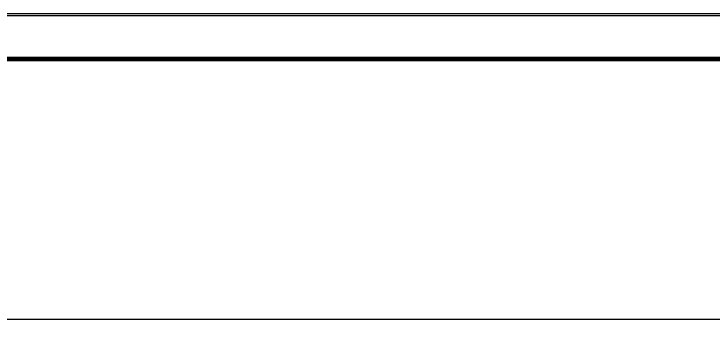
# Model space of a CAD drawing. Header units: inches. Extents: x 340055 to 349452, y -34649 to -30845.
# Drawn here: x 347275.7 to 347456, y -33429.8 to -33347.9 of the extents above; entities that cross this region are included whole.
import ezdxf

# ---------------------------------------------------------------- set-up
doc = ezdxf.new("R2010")
doc.units = ezdxf.units.IN
doc.header["$MEASUREMENT"] = 0
doc.layers.add('3', color=3, linetype='Continuous')
doc.layers.add('NET IN', color=3, linetype='Continuous')
doc.layers.add('TL-TIILE BLOCK A2$0$TL-TITLE BLOCK 1', color=7, linetype='Continuous', lineweight=50)

# ---------------------------------------------------------------- blocks, each defined once
blk = doc.blocks.new('kt kien truc 1')
at = {"layer": 'Defpoints', "color": 8}
blk.add_lwpolyline([(0, 0), (594, 0), (594, 420), (0, 420)], close=True, dxfattribs=at)
at = {"layer": 'TL-TIILE BLOCK A2$0$TL-TITLE BLOCK 1', "const_width": 1}
blk.add_lwpolyline([(20, 10), (579, 10), (584, 15), (584, 405), (579, 410), (20, 410), (15, 405), (15, 15)], close=True, dxfattribs=at)

msp = doc.modelspace()

# ---------------------------------------------------------------- linework, layer by layer
at = {"color": 8}
msp.add_lwpolyline([(346953.928, -33426.5398), (347523.266, -33426.5398), (347523.266, -33778.1197), (346953.928, -33778.1197)], close=True, dxfattribs=at)
at = {"layer": 'NET IN'}
msp.add_lwpolyline([(346933.69, -33348.2982), (347622.4698, -33348.2982), (347622.4698, -33834.8987), (346933.69, -33834.8987)], close=True, dxfattribs=at)

# ---------------------------------------------------------------- block references
at = {"layer": '3', "xscale": 1.159562065285868, "yscale": 1.159562065285868, "zscale": 1.159562065285868}
msp.add_blockref('kt kien truc 1', (346933.69, -33834.8987), dxfattribs=at)

doc.saveas('drawing.dxf')
